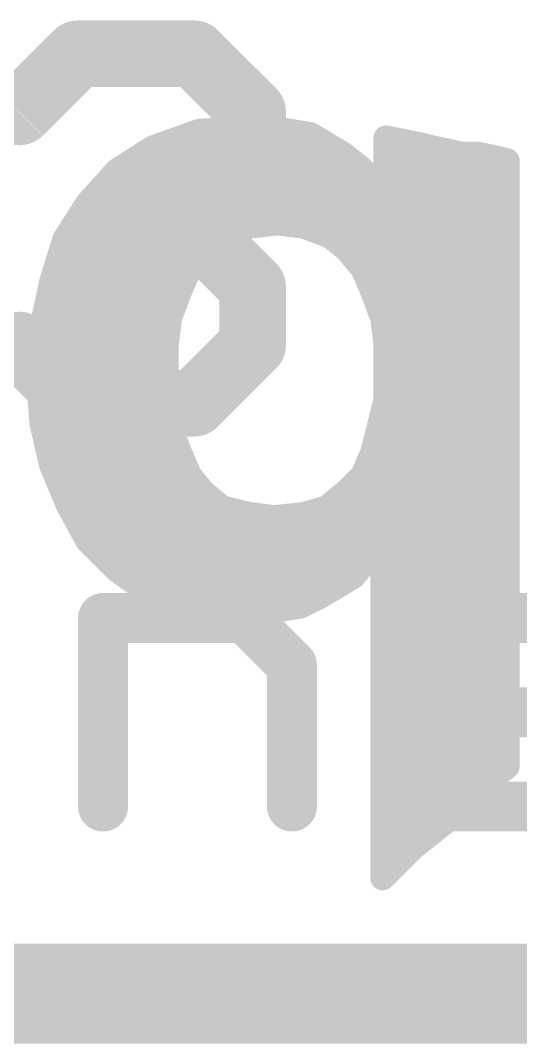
# Model space of a CAD drawing. Extents: x -37 to 70, y -15 to 15.
# Drawn here: x 15.338 to 16.863, y -0.152 to 2.973 of the extents above; entities that cross this region are included whole.
import ezdxf

# ---------------------------------------------------------------- set-up
doc = ezdxf.new("R2010")
doc.units = 0
for name, color, linetype in [('1', 12, 'CONTINUOUS'), ('16', 132, 'CONTINUOUS'), ('20', 53, 'CONTINUOUS'), ('21', 41, 'CONTINUOUS'), ('22', 40, 'CONTINUOUS')]:
    doc.layers.add(name, color=color, linetype=linetype)

msp = doc.modelspace()

# ---------------------------------------------------------------- linework, layer by layer
at = {"layer": '1', "const_width": 0.3048}
msp.add_lwpolyline([(12.7254, 0), (24.13, 0)], dxfattribs=at)
at = {"layer": '16', "const_width": 0.3048}
msp.add_lwpolyline([(12.7254, 0), (24.13, 0)], dxfattribs=at)
at = {"layer": '20', "const_width": 0.2032}
msp.add_lwpolyline([(24.13, 0), (0, 0)], dxfattribs=at)
at = {"layer": '21'}
for points, const_width in [([(15.3339, 2.6932), (15.5118, 2.8711)], 0.2032), ([(15.5118, 2.8711), (15.8677, 2.8711)], 0.2032), ([(15.8677, 2.8711), (16.0457, 2.6932)], 0.2032), ([(16.0457, 2.6932), (16.0457, 2.5152)], 0.2032), ([(16.0457, 2.5152), (15.8677, 2.3373)], 0.2032), ([(15.8677, 2.3373), (15.6898, 2.3373)], 0.2032), ([(15.8677, 2.3373), (16.0457, 2.1593)], 0.2032), ([(16.0457, 2.1593), (16.0457, 1.9814)], 0.2032), ([(15.5118, 1.8034), (15.3339, 1.9814)], 0.2032), ([(16.0457, 1.9814), (15.8677, 1.8034)], 0.2032), ([(15.8677, 1.8034), (15.5118, 1.8034)], 0.2032), ([(15.5895, 0.5715), (15.5895, 1.1477)], 0.1524), ([(15.5895, 1.1477), (16.0217, 1.1477)], 0.1524), ([(16.0217, 1.1477), (16.1657, 1.0037)], 0.1524), ([(16.525, 1.0037), (16.6691, 1.1477)], 0.1524), ([(16.6691, 1.1477), (17.1012, 1.1477)], 0.1524), ([(16.1657, 1.0037), (16.1657, 0.5715)], 0.1524), ([(16.6691, 0.8596), (16.525, 1.0037)], 0.1524), ([(16.9572, 0.8596), (16.6691, 0.8596)], 0.1524), ([(16.525, 0.5715), (16.9572, 0.5715)], 0.1524)]:
    msp.add_lwpolyline(points, dxfattribs=dict(at, const_width=const_width))
for points, const_width in [([(15.5118, 2.9219, 1), (15.5118, 2.8203)], 0.1016), ([(15.5478, 2.8352, 1), (15.4759, 2.907)], 0.1016), ([(15.9037, 2.907, 1), (15.8318, 2.8352)], 0.1016), ([(15.8677, 2.8203, 1), (15.8677, 2.9219)], 0.1016), ([(16.0965, 2.6932, 1), (15.9949, 2.6932)], 0.1016), ([(15.298, 2.7291, 1), (15.3698, 2.6572)], 0.1016), ([(16.0098, 2.6572, 1), (16.0816, 2.7291)], 0.1016), ([(16.0816, 2.4793, 1), (16.0098, 2.5511)], 0.1016), ([(15.9949, 2.5152, 1), (16.0965, 2.5152)], 0.1016), ([(15.6898, 2.3881, 1), (15.6898, 2.2865)], 0.1016), ([(15.9037, 2.3732, 1), (15.8318, 2.3013)], 0.1016), ([(15.8677, 2.2865, 1), (15.8677, 2.3881)], 0.1016), ([(15.8318, 2.3732, 1), (15.9037, 2.3013)], 0.1016), ([(16.0965, 2.1593, 1), (15.9949, 2.1593)], 0.1016), ([(16.0098, 2.1234, 1), (16.0816, 2.1952)], 0.1016), ([(15.3698, 2.0173, 1), (15.298, 1.9454)], 0.1016), ([(16.0816, 1.9454, 1), (16.0098, 2.0173)], 0.1016), ([(15.9949, 1.9814, 1), (16.0965, 1.9814)], 0.1016), ([(15.5118, 1.8542, 1), (15.5118, 1.7526)], 0.1016), ([(15.4759, 1.7675, 1), (15.5478, 1.8393)], 0.1016), ([(15.8318, 1.8393, 1), (15.9037, 1.7675)], 0.1016), ([(15.8677, 1.7526, 1), (15.8677, 1.8542)], 0.1016), ([(15.6276, 1.1477, 1), (15.5514, 1.1477)], 0.0762), ([(15.5895, 1.1858, 1), (15.5895, 1.1096)], 0.0762), ([(16.0486, 1.1747, 1), (15.9947, 1.1208)], 0.0762), ([(16.0217, 1.1096, 1), (16.0217, 1.1858)], 0.0762), ([(16.6691, 1.1858, 1), (16.6691, 1.1096)], 0.0762), ([(16.696, 1.1208, 1), (16.6421, 1.1747)], 0.0762), ([(16.2038, 1.0037, 1), (16.1276, 1.0037)], 0.0762), ([(16.1388, 0.9767, 1), (16.1927, 1.0306)], 0.0762), ([(16.552, 1.0306, 1), (16.4981, 0.9767)], 0.0762), ([(16.4981, 1.0306, 1), (16.552, 0.9767)], 0.0762), ([(16.6691, 0.8977, 1), (16.6691, 0.8215)], 0.0762), ([(16.6421, 0.8327, 1), (16.696, 0.8866)], 0.0762), ([(16.525, 0.6096, 1), (16.525, 0.5334)], 0.0762), ([(15.5514, 0.5715, 1), (15.6276, 0.5715)], 0.0762), ([(16.1276, 0.5715, 1), (16.2038, 0.5715)], 0.0762)]:
    msp.add_lwpolyline(points, format="xyb", dxfattribs=dict(at, const_width=const_width))
at = {"layer": '22', "const_width": 0.0762}
for points in [[(15.8825, 2.634), (15.7425, 2.584)], [(16.0325, 2.644), (15.8825, 2.634)], [(16.1025, 2.644), (16.0325, 2.644)], [(16.1625, 2.634), (16.1025, 2.644)], [(16.2225, 2.624), (16.1625, 2.634)], [(16.2725, 2.594), (16.2225, 2.624)], [(15.7615, 2.5908), (16.2778, 2.5908)], [(16.3225, 2.564), (16.2725, 2.594)], [(16.5025, 2.604), (16.4525, 2.614)], [(16.4525, 2.614), (16.4525, 2.434)], [(16.4525, 2.5908), (16.5653, 2.5908)], [(16.5525, 2.594), (16.5025, 2.604)], [(16.5925, 2.584), (16.5525, 2.594)], [(15.7425, 2.584), (15.6325, 2.514)], [(16.3725, 2.524), (16.3225, 2.564)], [(16.6425, 2.574), (16.5925, 2.584)], [(16.6825, 2.564), (16.6425, 2.574)], [(16.7325, 2.564), (16.6825, 2.564)], [(16.7825, 2.554), (16.7325, 2.564)], [(16.8225, 2.544), (16.7825, 2.554)], [(16.8225, 0.694), (16.8225, 2.544)], [(15.6325, 2.514), (15.5425, 2.414)], [(15.6334, 2.5146), (16.3819, 2.5146)], [(16.4125, 2.484), (16.3725, 2.524)], [(16.4525, 2.5146), (16.8225, 2.5146)], [(16.4525, 2.434), (16.4125, 2.484)], [(15.5645, 2.4384), (16.449, 2.4384)], [(16.4525, 2.4384), (16.8225, 2.4384)], [(15.5425, 2.414), (15.4725, 2.304)], [(15.5095, 2.3622), (16.8225, 2.3622)], [(15.9625, 2.314), (16.0325, 2.344)], [(16.0325, 2.344), (16.1225, 2.354)], [(16.1225, 2.354), (16.2025, 2.344)], [(16.2025, 2.344), (16.2825, 2.314)], [(15.9025, 2.274), (15.9625, 2.314)], [(16.2825, 2.314), (16.3325, 2.274)], [(15.4725, 2.304), (15.4325, 2.174)], [(15.467, 2.286), (15.9205, 2.286)], [(16.3175, 2.286), (16.8225, 2.286)], [(15.8525, 2.214), (15.9025, 2.274)], [(16.3325, 2.274), (16.3825, 2.214)], [(15.8225, 2.144), (15.8525, 2.214)], [(16.3825, 2.214), (16.4125, 2.144)], [(15.4435, 2.2098), (15.8507, 2.2098)], [(16.3843, 2.2098), (16.8225, 2.2098)], [(15.4325, 2.174), (15.4025, 2.034)], [(15.4238, 2.1336), (15.8186, 2.1336)], [(15.7925, 2.064), (15.8225, 2.144)], [(16.4125, 2.144), (16.4425, 2.064)], [(16.4164, 2.1336), (16.8225, 2.1336)], [(15.4075, 2.0574), (15.7917, 2.0574)], [(15.7825, 1.984), (15.7925, 2.064)], [(16.4425, 2.064), (16.4525, 1.984)], [(16.4433, 2.0574), (16.8225, 2.0574)], [(15.4025, 2.034), (15.3925, 1.884)], [(15.399, 1.9812), (15.7825, 1.9812)], [(15.7825, 1.894), (15.7825, 1.984)], [(16.4525, 1.984), (16.4525, 1.814)], [(16.4525, 1.9812), (16.8225, 1.9812)], [(15.3939, 1.905), (15.7825, 1.905)], [(16.4525, 1.905), (16.8225, 1.905)], [(15.7825, 1.894), (15.3925, 1.884)], [(15.3925, 1.884), (15.7825, 1.894)], [(15.3925, 1.884), (15.4025, 1.744)], [(15.7825, 1.814), (15.7825, 1.894)], [(15.3964, 1.8288), (15.7825, 1.8288)], [(15.7925, 1.734), (15.7825, 1.814)], [(16.4525, 1.814), (16.4325, 1.734)], [(16.4525, 1.8288), (16.8225, 1.8288)], [(15.4019, 1.7526), (15.7902, 1.7526)], [(15.4025, 1.744), (15.4325, 1.614)], [(16.4371, 1.7526), (16.8225, 1.7526)], [(15.8225, 1.654), (15.7925, 1.734)], [(16.4325, 1.734), (16.4125, 1.654)], [(15.4181, 1.6764), (15.8141, 1.6764)], [(15.4825, 1.494), (15.8225, 1.654)], [(15.8225, 1.654), (15.4825, 1.494)], [(15.8525, 1.584), (15.8225, 1.654)], [(16.4125, 1.654), (16.3825, 1.584)], [(16.4181, 1.6764), (16.8225, 1.6764)], [(15.4325, 1.614), (15.4825, 1.494)], [(15.4383, 1.6002), (15.7082, 1.6002)], [(15.7082, 1.6002), (15.8456, 1.6002)], [(16.3894, 1.6002), (16.8225, 1.6002)], [(15.8925, 1.534), (15.8525, 1.584)], [(16.3825, 1.584), (16.3325, 1.534)], [(15.9525, 1.484), (15.8925, 1.534)], [(16.3325, 1.534), (16.2725, 1.484)], [(15.47, 1.524), (15.5463, 1.524)], [(15.4825, 1.494), (15.5425, 1.384)], [(15.5463, 1.524), (15.9045, 1.524)], [(16.3205, 1.524), (16.8225, 1.524)], [(16.0325, 1.464), (15.9525, 1.484)], [(16.1125, 1.454), (16.0325, 1.464)], [(16.2025, 1.464), (16.1125, 1.454)], [(16.2725, 1.484), (16.2025, 1.464)], [(15.5077, 1.4478), (16.8225, 1.4478)], [(15.5425, 1.384), (15.6325, 1.294)], [(15.5549, 1.3716), (16.4306, 1.3716)], [(16.3925, 1.324), (16.4325, 1.374)], [(16.4325, 1.374), (16.4425, 1.374)], [(16.4425, 1.374), (16.4425, 0.354)], [(16.4425, 1.3716), (16.8225, 1.3716)], [(16.3525, 1.274), (16.3925, 1.324)], [(15.6311, 1.2954), (16.3696, 1.2954)], [(15.6325, 1.294), (15.7425, 1.214)], [(16.4425, 1.2954), (16.8225, 1.2954)], [(16.2525, 1.214), (16.3025, 1.244)], [(16.3025, 1.244), (16.3525, 1.274)], [(15.7354, 1.2192), (16.2612, 1.2192)], [(15.7425, 1.214), (15.8625, 1.174)], [(16.1925, 1.184), (16.2525, 1.214)], [(16.4425, 1.2192), (16.8225, 1.2192)], [(16.1325, 1.174), (16.1925, 1.184)], [(15.8625, 1.174), (16.0125, 1.154)], [(16.0125, 1.154), (16.0725, 1.164)], [(16.0725, 1.164), (16.1325, 1.174)], [(16.4425, 1.143), (16.8225, 1.143)], [(16.4425, 1.0668), (16.8225, 1.0668)], [(16.4425, 0.9906), (16.8225, 0.9906)], [(16.4425, 0.9144), (16.8225, 0.9144)], [(16.4425, 0.8382), (16.8225, 0.8382)], [(16.4425, 0.762), (16.8225, 0.762)], [(16.4425, 0.6858), (16.8123, 0.6858)], [(16.7725, 0.654), (16.8225, 0.694)], [(16.7325, 0.614), (16.7725, 0.654)], [(16.4425, 0.6096), (16.7281, 0.6096)], [(16.6825, 0.564), (16.7325, 0.614)], [(16.6325, 0.524), (16.6825, 0.564)], [(16.4425, 0.5334), (16.6442, 0.5334)], [(16.5825, 0.484), (16.6325, 0.524)], [(16.5325, 0.444), (16.5825, 0.484)], [(16.4425, 0.4572), (16.549, 0.4572)], [(16.4825, 0.394), (16.5325, 0.444)], [(16.4425, 0.354), (16.4825, 0.394)], [(16.4425, 0.381), (16.4695, 0.381)]]:
    msp.add_lwpolyline(points, dxfattribs=at)
at = {"layer": '22', "const_width": 0.0381}
for points in [[(15.8812, 2.653, 1), (15.8838, 2.615)], [(15.8889, 2.6161, 1), (15.8761, 2.6519)], [(16.0325, 2.6631, 1), (16.0325, 2.625)], [(16.0338, 2.625, 1), (16.0312, 2.663)], [(16.1056, 2.6628, 1), (16.0994, 2.6252)], [(16.1025, 2.625, 1), (16.1025, 2.6631)], [(16.1656, 2.6528, 1), (16.1594, 2.6152)], [(16.1594, 2.6152, 1), (16.1656, 2.6528)], [(16.2323, 2.6403, 1), (16.2127, 2.6077)], [(16.2194, 2.6052, 1), (16.2256, 2.6428)], [(15.7615, 2.6099, 1), (15.7615, 2.5718)], [(16.2823, 2.6103, 1), (16.2627, 2.5777)], [(16.2627, 2.5777, 1), (16.2823, 2.6103)], [(16.2778, 2.5718, 1), (16.2778, 2.6099)], [(16.4562, 2.6327, 1), (16.4488, 2.5953)], [(16.4716, 2.614, 1), (16.4335, 2.614)], [(16.4525, 2.6099, 1), (16.4525, 2.5718)], [(16.5062, 2.6227, 1), (16.4988, 2.5853)], [(16.4988, 2.5853, 1), (16.5062, 2.6227)], [(16.5571, 2.6125, 1), (16.5479, 2.5755)], [(16.5488, 2.5753, 1), (16.5562, 2.6127)], [(16.5653, 2.5718, 1), (16.5653, 2.6099)], [(15.7361, 2.6019, 1), (15.7489, 2.5661)], [(15.7527, 2.5679, 1), (15.7323, 2.6001)], [(16.3344, 2.5789, 1), (16.3106, 2.5491)], [(16.3127, 2.5477, 1), (16.3323, 2.5803)], [(16.5962, 2.6027, 1), (16.5888, 2.5653)], [(16.5879, 2.5655, 1), (16.5971, 2.6025)], [(16.6471, 2.5925, 1), (16.6379, 2.5555)], [(16.6388, 2.5553, 1), (16.6462, 2.5927)], [(16.6825, 2.5831, 1), (16.6825, 2.545)], [(16.6779, 2.5455, 1), (16.6871, 2.5825)], [(16.7362, 2.5827, 1), (16.7288, 2.5453)], [(16.7325, 2.545, 1), (16.7325, 2.5831)], [(16.7871, 2.5725, 1), (16.7779, 2.5355)], [(16.7788, 2.5353, 1), (16.7862, 2.5727)], [(16.8416, 2.544, 1), (16.8035, 2.544)], [(16.8179, 2.5255, 1), (16.8271, 2.5625)], [(15.6223, 2.5301, 1), (15.6427, 2.4979)], [(15.6334, 2.5337, 1), (15.6334, 2.4956)], [(15.6467, 2.5013, 1), (15.6183, 2.5267)], [(16.386, 2.5375, 1), (16.359, 2.5105)], [(16.3606, 2.5091, 1), (16.3844, 2.5389)], [(16.3819, 2.4956, 1), (16.3819, 2.5337)], [(16.4525, 2.5337, 1), (16.4525, 2.4956)], [(16.8225, 2.4956, 1), (16.8225, 2.5337)], [(16.4274, 2.4959, 1), (16.3976, 2.4721)], [(16.399, 2.4705, 1), (16.426, 2.4975)], [(15.5645, 2.4575, 1), (15.5645, 2.4194)], [(16.4525, 2.4575, 1), (16.4525, 2.4194)], [(16.449, 2.4194, 1), (16.449, 2.4575)], [(16.8225, 2.4194, 1), (16.8225, 2.4575)], [(15.5283, 2.4267, 1), (15.5567, 2.4013)], [(15.5586, 2.4038, 1), (15.5264, 2.4242)], [(16.4335, 2.434, 1), (16.4716, 2.434)], [(16.4376, 2.4221, 1), (16.4674, 2.4459)], [(15.5095, 2.3813, 1), (15.5095, 2.3432)], [(16.0304, 2.3629, 1), (16.0346, 2.3251)], [(16.04, 2.3265, 1), (16.025, 2.3615)], [(16.1249, 2.3729, 1), (16.1201, 2.3351)], [(16.1246, 2.3351, 1), (16.1204, 2.3729)], [(16.2092, 2.3618, 1), (16.1958, 2.3262)], [(16.2001, 2.3251, 1), (16.2049, 2.3629)], [(16.8225, 2.3432, 1), (16.8225, 2.3813)], [(15.955, 2.3315, 1), (15.97, 2.2965)], [(15.9731, 2.2981, 1), (15.9519, 2.3299)], [(16.2944, 2.3289, 1), (16.2706, 2.2991)], [(16.2758, 2.2962, 1), (16.2892, 2.3318)], [(15.467, 2.3051, 1), (15.467, 2.267)], [(15.4564, 2.3142, 1), (15.4886, 2.2938)], [(15.4907, 2.2984, 1), (15.4543, 2.3096)], [(15.9205, 2.267, 1), (15.9205, 2.3051)], [(16.3175, 2.3051, 1), (16.3175, 2.267)], [(16.8225, 2.267, 1), (16.8225, 2.3051)], [(15.8919, 2.2899, 1), (15.9131, 2.2581)], [(15.9171, 2.2618, 1), (15.8879, 2.2862)], [(16.3471, 2.2862, 1), (16.3179, 2.2618)], [(16.3206, 2.2591, 1), (16.3444, 2.2889)], [(15.87, 2.2065, 1), (15.835, 2.2215)], [(16.4, 2.2215, 1), (16.365, 2.2065)], [(15.4435, 2.2288, 1), (15.4435, 2.1907)], [(15.8379, 2.2262, 1), (15.8671, 2.2018)], [(15.8507, 2.1907, 1), (15.8507, 2.2288)], [(16.3843, 2.2288, 1), (16.3843, 2.1907)], [(16.3679, 2.2018, 1), (16.3971, 2.2262)], [(16.8225, 2.1907, 1), (16.8225, 2.2288)], [(15.4143, 2.1796, 1), (15.4507, 2.1684)], [(15.4511, 2.17, 1), (15.4139, 2.178)], [(15.4238, 2.1526, 1), (15.4238, 2.1145)], [(15.805, 2.1515, 1), (15.84, 2.1365)], [(15.8403, 2.1373, 1), (15.8047, 2.1507)], [(15.8186, 2.1145, 1), (15.8186, 2.1526)], [(16.4303, 2.1507, 1), (16.3947, 2.1373)], [(16.395, 2.1365, 1), (16.43, 2.1515)], [(16.4164, 2.1526, 1), (16.4164, 2.1145)], [(16.8225, 2.1145, 1), (16.8225, 2.1526)], [(15.4075, 2.0764, 1), (15.4075, 2.0383)], [(15.8114, 2.0616, 1), (15.7736, 2.0664)], [(15.7917, 2.0383, 1), (15.7917, 2.0764)], [(16.4614, 2.0664, 1), (16.4236, 2.0616)], [(16.4433, 2.0764, 1), (16.4433, 2.0383)], [(16.8225, 2.0383, 1), (16.8225, 2.0764)], [(15.4215, 2.0327, 1), (15.3835, 2.0353)], [(15.7747, 2.0707, 1), (15.8103, 2.0573)], [(16.4247, 2.0573, 1), (16.4603, 2.0707)], [(15.3839, 2.038, 1), (15.4211, 2.03)], [(15.399, 2.0002, 1), (15.399, 1.9622)], [(15.7636, 1.9864, 1), (15.8014, 1.9816)], [(15.8016, 1.984, 1), (15.7635, 1.984)], [(15.7825, 1.9622, 1), (15.7825, 2.0002)], [(16.4716, 1.984, 1), (16.4335, 1.984)], [(16.4525, 2.0002, 1), (16.4525, 1.9622)], [(16.4336, 1.9816, 1), (16.4714, 1.9864)], [(16.8225, 1.9622, 1), (16.8225, 2.0002)], [(15.3939, 1.9241, 1), (15.3939, 1.886)], [(15.7825, 1.886, 1), (15.7825, 1.9241)], [(16.4525, 1.9241, 1), (16.4525, 1.886)], [(16.8225, 1.886, 1), (16.8225, 1.9241)], [(15.392, 1.903, 1), (15.393, 1.865)], [(15.4115, 1.8854, 1), (15.3735, 1.8826)], [(15.392, 1.903, 1), (15.393, 1.865)], [(15.8016, 1.894, 1), (15.7635, 1.894)], [(15.7635, 1.894, 1), (15.8016, 1.894)], [(15.783, 1.875, 1), (15.782, 1.913)], [(15.783, 1.875, 1), (15.782, 1.913)], [(15.3735, 1.8853, 1), (15.4115, 1.8827)], [(15.3964, 1.8478, 1), (15.3964, 1.8097)], [(15.8014, 1.8164, 1), (15.7636, 1.8116)], [(15.7825, 1.8097, 1), (15.7825, 1.8478)], [(16.4525, 1.8478, 1), (16.4525, 1.8097)], [(16.471, 1.8094, 1), (16.434, 1.8186)], [(16.8225, 1.8097, 1), (16.8225, 1.8478)], [(15.7635, 1.814, 1), (15.8016, 1.814)], [(16.4335, 1.814, 1), (16.4716, 1.814)], [(15.4019, 1.7717, 1), (15.4019, 1.7336)], [(15.4211, 1.7483, 1), (15.3839, 1.7397)], [(15.7902, 1.7336, 1), (15.7902, 1.7717)], [(16.4371, 1.7717, 1), (16.4371, 1.7336)], [(16.8225, 1.7336, 1), (16.8225, 1.7717)], [(15.3835, 1.7426, 1), (15.4215, 1.7454)], [(15.8103, 1.7407, 1), (15.7747, 1.7273)], [(15.7736, 1.7316, 1), (15.8114, 1.7364)], [(16.414, 1.7386, 1), (16.451, 1.7294)], [(16.451, 1.7294, 1), (16.414, 1.7386)], [(15.4181, 1.6955, 1), (15.4181, 1.6574)], [(15.84, 1.6615, 1), (15.805, 1.6465)], [(15.8141, 1.6574, 1), (15.8141, 1.6955)], [(15.8306, 1.6368, 1), (15.8144, 1.6712)], [(15.8306, 1.6368, 1), (15.8144, 1.6712)], [(16.43, 1.6465, 1), (16.395, 1.6615)], [(16.4181, 1.6955, 1), (16.4181, 1.6574)], [(16.8225, 1.6574, 1), (16.8225, 1.6955)], [(15.8047, 1.6473, 1), (15.8403, 1.6607)], [(16.394, 1.6586, 1), (16.431, 1.6494)], [(15.4501, 1.6213, 1), (15.4149, 1.6067)], [(15.4139, 1.6097, 1), (15.4511, 1.6183)], [(15.4383, 1.6193, 1), (15.4383, 1.5812)], [(15.7082, 1.6193, 1), (15.7082, 1.5812)], [(15.7082, 1.5812, 1), (15.7082, 1.6193)], [(15.8456, 1.5812, 1), (15.8456, 1.6193)], [(16.3894, 1.6193, 1), (16.3894, 1.5812)], [(16.8225, 1.5812, 1), (16.8225, 1.6193)], [(15.8674, 1.5959, 1), (15.8376, 1.5721)], [(15.835, 1.5765, 1), (15.87, 1.5915)], [(16.365, 1.5915, 1), (16.4, 1.5765)], [(16.396, 1.5705, 1), (16.369, 1.5975)], [(15.9047, 1.5486, 1), (15.8803, 1.5194)], [(15.8776, 1.5221, 1), (15.9074, 1.5459)], [(16.319, 1.5475, 1), (16.346, 1.5205)], [(16.3447, 1.5194, 1), (16.3203, 1.5486)], [(15.47, 1.5431, 1), (15.47, 1.505)], [(15.4992, 1.5031, 1), (15.4658, 1.4849)], [(15.5463, 1.5431, 1), (15.5463, 1.505)], [(15.5463, 1.505, 1), (15.5463, 1.5431)], [(15.9045, 1.505, 1), (15.9045, 1.5431)], [(16.3205, 1.5431, 1), (16.3205, 1.505)], [(16.8225, 1.505, 1), (16.8225, 1.5431)], [(15.4744, 1.5112, 1), (15.4906, 1.4768)], [(15.4744, 1.5112, 1), (15.4906, 1.4768)], [(15.4649, 1.4867, 1), (15.5001, 1.5013)], [(15.9571, 1.5025, 1), (15.9479, 1.4655)], [(15.9403, 1.4694, 1), (15.9647, 1.4986)], [(16.0349, 1.4829, 1), (16.0301, 1.4451)], [(16.0279, 1.4455, 1), (16.0371, 1.4825)], [(16.1973, 1.4823, 1), (16.2077, 1.4457)], [(16.2046, 1.4451, 1), (16.2004, 1.4829)], [(16.2603, 1.4986, 1), (16.2847, 1.4694)], [(16.2777, 1.4657, 1), (16.2673, 1.5023)], [(15.5077, 1.4668, 1), (15.5077, 1.4287)], [(16.1104, 1.4729, 1), (16.1146, 1.4351)], [(16.1101, 1.4351, 1), (16.1149, 1.4729)], [(16.8225, 1.4287, 1), (16.8225, 1.4668)], [(15.556, 1.3975, 1), (15.529, 1.3705)], [(15.5258, 1.3749, 1), (15.5592, 1.3931)], [(15.5549, 1.3907, 1), (15.5549, 1.3526)], [(16.4325, 1.3931, 1), (16.4325, 1.355)], [(16.4474, 1.3621, 1), (16.4176, 1.3859)], [(16.4425, 1.3907, 1), (16.4425, 1.3526)], [(16.4616, 1.374, 1), (16.4235, 1.374)], [(16.4306, 1.3526, 1), (16.4306, 1.3907)], [(16.4425, 1.355, 1), (16.4425, 1.3931)], [(16.8225, 1.3526, 1), (16.8225, 1.3907)], [(16.3776, 1.3359, 1), (16.4074, 1.3121)], [(16.4074, 1.3121, 1), (16.3776, 1.3359)], [(15.6311, 1.3145, 1), (15.6311, 1.2764)], [(15.6437, 1.3094, 1), (15.6213, 1.2786)], [(15.619, 1.2805, 1), (15.646, 1.3075)], [(16.3696, 1.2764, 1), (16.3696, 1.3145)], [(16.4425, 1.3145, 1), (16.4425, 1.2764)], [(16.8225, 1.2764, 1), (16.8225, 1.3145)], [(16.3123, 1.2277, 1), (16.2927, 1.2603)], [(16.3376, 1.2859, 1), (16.3674, 1.2621)], [(16.3623, 1.2577, 1), (16.3427, 1.2903)], [(15.7354, 1.2383, 1), (15.7354, 1.2002)], [(15.7485, 1.2321, 1), (15.7365, 1.1959)], [(16.261, 1.197, 1), (16.244, 1.231)], [(16.2612, 1.2002, 1), (16.2612, 1.2383)], [(16.2927, 1.2603, 1), (16.3123, 1.2277)], [(16.4425, 1.2383, 1), (16.4425, 1.2002)], [(16.8225, 1.2002, 1), (16.8225, 1.2383)], [(15.7313, 1.1986, 1), (15.7537, 1.2294)], [(16.184, 1.201, 1), (16.201, 1.167)], [(16.1956, 1.1652, 1), (16.1894, 1.2028)], [(16.2427, 1.2303, 1), (16.2623, 1.1977)], [(15.865, 1.1929, 1), (15.86, 1.1551)], [(15.8565, 1.1559, 1), (15.8685, 1.1921)], [(16.0094, 1.1728, 1), (16.0156, 1.1352)], [(16.01, 1.1351, 1), (16.015, 1.1729)], [(16.0694, 1.1828, 1), (16.0756, 1.1452)], [(16.0756, 1.1452, 1), (16.0694, 1.1828)], [(16.1294, 1.1928, 1), (16.1356, 1.1552)], [(16.1356, 1.1552, 1), (16.1294, 1.1928)], [(16.4425, 1.1621, 1), (16.4425, 1.124)], [(16.8225, 1.124, 1), (16.8225, 1.1621)], [(16.4425, 1.0858, 1), (16.4425, 1.0477)], [(16.8225, 1.0477, 1), (16.8225, 1.0858)], [(16.4425, 1.0096, 1), (16.4425, 0.9716)], [(16.8225, 0.9716, 1), (16.8225, 1.0096)], [(16.4425, 0.9335, 1), (16.4425, 0.8953)], [(16.8225, 0.8953, 1), (16.8225, 0.9335)], [(16.4425, 0.8573, 1), (16.4425, 0.8192)], [(16.8225, 0.8192, 1), (16.8225, 0.8573)], [(16.4425, 0.7811, 1), (16.4425, 0.7429)], [(16.8225, 0.7429, 1), (16.8225, 0.7811)], [(16.4425, 0.7049, 1), (16.4425, 0.6668)], [(16.8344, 0.6791, 1), (16.8106, 0.7089)], [(16.8123, 0.6668, 1), (16.8123, 0.7049)], [(16.7606, 0.6689, 1), (16.7844, 0.6391)], [(16.786, 0.6405, 1), (16.759, 0.6675)], [(16.8035, 0.694, 1), (16.8416, 0.694)], [(16.4425, 0.6287, 1), (16.4425, 0.5906)], [(16.719, 0.6275, 1), (16.746, 0.6005)], [(16.746, 0.6005, 1), (16.719, 0.6275)], [(16.7281, 0.5906, 1), (16.7281, 0.6287)], [(16.669, 0.5775, 1), (16.696, 0.5505)], [(16.6944, 0.5491, 1), (16.6706, 0.5789)], [(16.4425, 0.5524, 1), (16.4425, 0.5143)], [(16.6442, 0.5143, 1), (16.6442, 0.5524)], [(16.6206, 0.5389, 1), (16.6444, 0.5091)], [(16.6444, 0.5091, 1), (16.6206, 0.5389)], [(16.5706, 0.4989, 1), (16.5944, 0.4691)], [(16.5944, 0.4691, 1), (16.5706, 0.4989)], [(16.4425, 0.4763, 1), (16.4425, 0.4381)], [(16.5206, 0.4589, 1), (16.5444, 0.4291)], [(16.546, 0.4305, 1), (16.519, 0.4575)], [(16.549, 0.4381, 1), (16.549, 0.4763)], [(16.4425, 0.4001, 1), (16.4425, 0.3619)], [(16.469, 0.4075, 1), (16.496, 0.3805)], [(16.496, 0.3805, 1), (16.469, 0.4075)], [(16.4695, 0.3619, 1), (16.4695, 0.4001)], [(16.429, 0.3675, 1), (16.456, 0.3405)], [(16.4235, 0.354, 1), (16.4616, 0.354)]]:
    msp.add_lwpolyline(points, format="xyb", dxfattribs=at)

doc.saveas('drawing.dxf')
